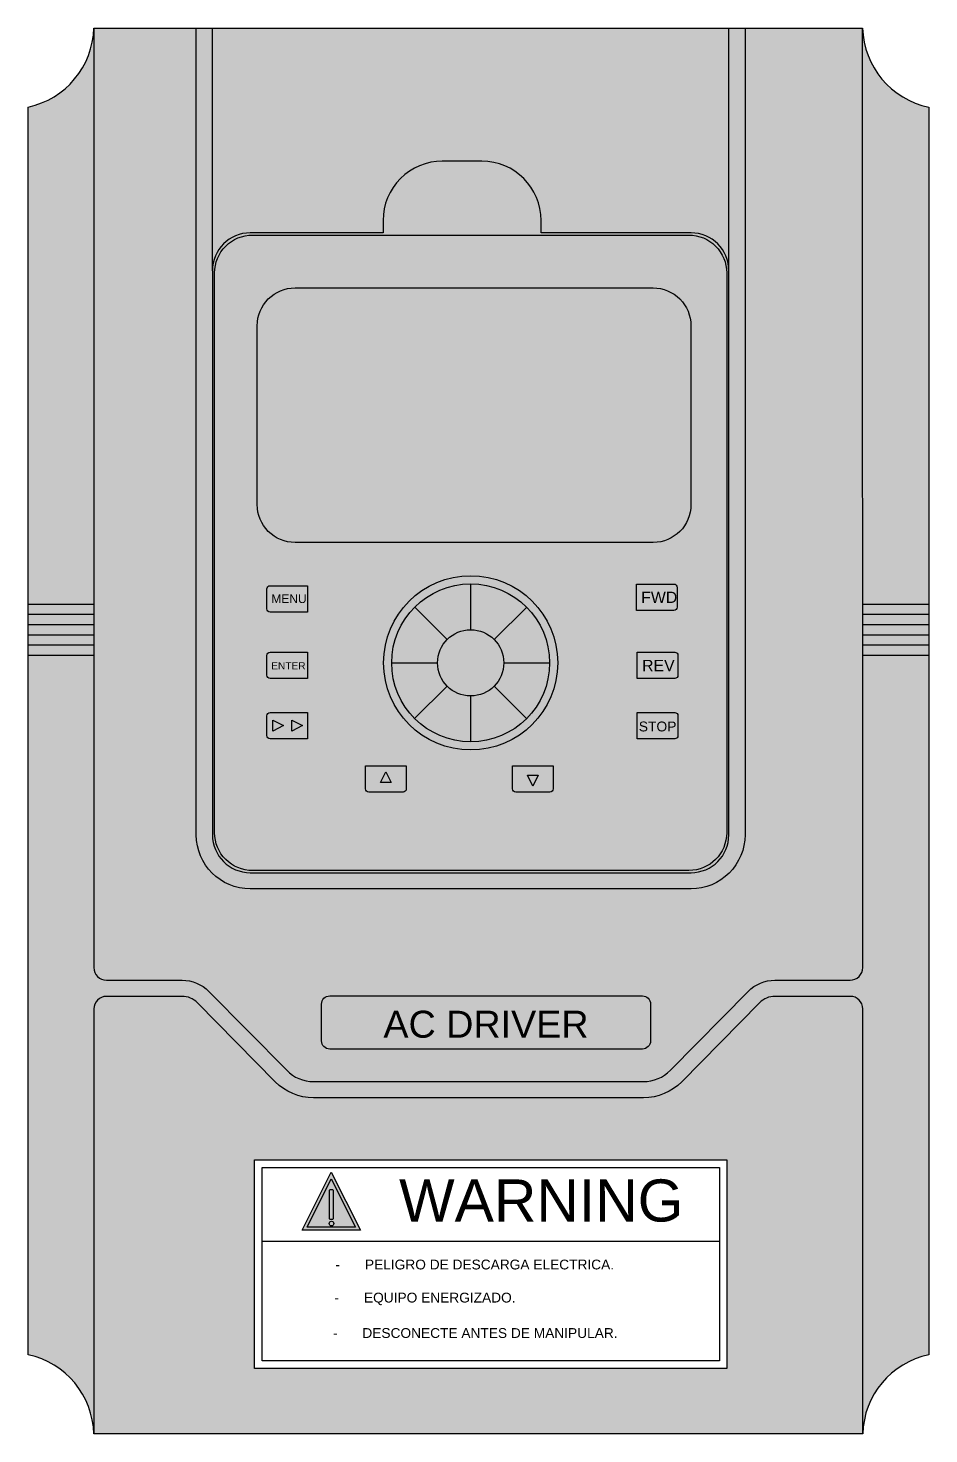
# Model space of a CAD drawing. Header units: millimetres. Extents: x 2499 to 4503, y 2704 to 3691.
# Drawn here: x 2546.2 to 2663.8, y 2984.9 to 3168.5 of the extents above; entities that cross this region are included whole.
import ezdxf

# ---------------------------------------------------------------- set-up
doc = ezdxf.new("R2010")
doc.units = ezdxf.units.MM
doc.layers.add('Imágenes', color=250, linetype='Continuous')
doc.styles.get("Standard").update_dxf_attribs({"font": 'arial.ttf'})

# ---------------------------------------------------------------- blocks, each defined once
blk = doc.blocks.new('VARIADOR')
h = blk.add_hatch(color=252)
h.dxf.hatch_style = 1
edge = h.paths.add_edge_path()
edge.add_line((-11.4335498956807, 56.13018392500908), (-28.78349075878759, 56.13018392500908))
edge.add_arc((-28.78349075878759, 51.19344641968291), 4.936737505326164, 90, 180)
edge.add_line((-33.72022826411376, 51.19344641968291), (-33.72022826411376, -22.4547881510116))
edge.add_arc((-28.78349075878714, -22.45478815101205), 4.936737505326619, 179.9999999999947, 269.9999999999947)
edge.add_line((-28.78349075878759, -27.39152565633867), (28.78349075878759, -27.39152565633867))
edge.add_arc((28.78349075878714, -22.45478815101205), 4.936737505326619, 270.0000000000053, 360.0000000000053)
edge.add_line((33.72022826411376, -22.4547881510116), (33.72022826411376, 51.19344641968291))
edge.add_arc((28.78349075878759, 51.19344641968291), 4.936737505326164, 0, 90)
edge.add_line((28.78349075878759, 56.13018392500908), (9.198942682158304, 56.13018392500908))
edge.add_line((9.198942682158304, 56.13018392500908), (9.198942682158304, 57.75765702724675))
edge.add_arc((1.467724151389575, 57.7576570272463), 7.731218530768729, 3.370116088020917e-12, 90.00000000000337)
edge.add_line((1.46772415138912, 65.48887555801502), (-3.702331364911515, 65.48887555801502))
edge.add_arc((-3.70233136491197, 57.7576570272463), 7.731218530768729, 89.99999999999663, 179.9999999999966)
edge.add_line((-11.4335498956807, 57.75765702724675), (-11.4335498956807, 56.13018392500908))
at = {"true_color": 0x000000}
h = blk.add_hatch(color=18, dxfattribs=at)
h.dxf.hatch_style = 1
edge = h.paths.add_edge_path()
edge.add_line((-22.93864453202514, 48.94551935783966), (23.83784950890367, 48.94551935783966))
edge.add_arc((23.83784950890413, 44.00878185251395), 4.936737505325709, 5.286437954055145e-12, 90.00000000000529, ccw=False)
edge.add_line((28.77458701422984, 44.0087818525144), (28.77458701422984, 20.65318900432794))
edge.add_arc((23.83784950890413, 20.6531890043284), 4.936737505325709, 269.9999999999947, 359.9999999999947, ccw=False)
edge.add_line((23.83784950890367, 15.71645149900269), (-22.93864453202514, 15.71645149900269))
edge.add_arc((-22.93864453202559, 20.6531890043284), 4.936737505325709, 180.0000000000053, 270.0000000000053, ccw=False)
edge.add_line((-27.8753820373513, 20.65318900432794), (-27.8753820373513, 44.0087818525144))
edge.add_arc((-22.93864453202559, 44.00878185251395), 4.936737505325709, 89.99999999999471, 179.9999999999947, ccw=False)
h = blk.add_hatch(color=18, dxfattribs=at)
h.dxf.hatch_style = 1
edge = h.paths.add_edge_path()
edge.add_line((-22.93864453202514, 48.94551935783966), (23.83784950890367, 48.94551935783966))
edge.add_arc((23.83784950890413, 44.00878185251395), 4.936737505325709, 5.286437954055145e-12, 90.00000000000529, ccw=False)
edge.add_line((28.77458701422984, 44.0087818525144), (28.77458701422984, 20.65318900432794))
edge.add_arc((23.83784950890413, 20.6531890043284), 4.936737505325709, 269.9999999999947, 359.9999999999947, ccw=False)
edge.add_line((23.83784950890367, 15.71645149900269), (-22.93864453202514, 15.71645149900269))
edge.add_arc((-22.93864453202559, 20.6531890043284), 4.936737505325709, 180.0000000000053, 270.0000000000053, ccw=False)
edge.add_line((-27.8753820373513, 20.65318900432794), (-27.8753820373513, 44.0087818525144))
edge.add_arc((-22.93864453202559, 44.00878185251395), 4.936737505325709, 89.99999999999471, 179.9999999999947, ccw=False)
h = blk.add_hatch(color=18, dxfattribs=at)
h.dxf.hatch_style = 1
edge = h.paths.add_edge_path()
edge.add_arc((0, 0), 11.37273728408415, 0, 360)
at = {"true_color": 0xf26722}
h = blk.add_hatch(color=30, dxfattribs=at)
h.dxf.hatch_style = 1
edge = h.paths.add_edge_path()
edge.add_line((-26.18532659237098, 10.06834765849271), (-21.28732273384594, 10.06834765849271))
edge.add_line((-21.28732273384594, 10.06834765849271), (-21.28732273384594, 6.637372568912724))
edge.add_line((-21.28732273384594, 6.637372568912724), (-26.18532659237098, 6.637372568912724))
edge.add_arc((-26.18532659237144, 7.058482961640493), 0.4211103927277691, 180.0000000000618, 270.00000000006185, ccw=False)
edge.add_line((-26.60643698509921, 7.058482961640038), (-26.60643698509921, 9.647237265765398))
edge.add_arc((-26.18532659237144, 9.647237265764943), 0.4211103927277691, 89.99999999993821, 179.9999999999382, ccw=False)
at = {"true_color": 0x58ba48}
h = blk.add_hatch(color=85, dxfattribs=at)
h.dxf.hatch_style = 1
edge = h.paths.add_edge_path()
edge.add_line((21.63957772833965, 10.28336163402855), (26.53758158686287, 10.28336163402855))
edge.add_arc((26.53758158686242, 9.862251241299873), 0.4211103927286786, -6.190248313941993e-11, 89.99999999993821, ccw=False)
edge.add_line((26.95869197959109, 9.862251241299418), (26.95869197959109, 7.273496937175878))
edge.add_arc((26.53758158686242, 7.273496937175423), 0.4211103927286786, -89.9999999999381, 6.178879630169831e-11, ccw=False)
edge.add_line((26.53758158686287, 6.852386544446745), (21.63957772833965, 6.852386544446745))
edge.add_line((21.63957772833965, 6.852386544446745), (21.63957772833965, 10.28336163402855))
h.paths.add_polyline_path([(21.55717280191047, -9.681191305332057), (27.1158403139266, -9.681191305332057), (27.1158403139266, -7.019480328346682), (21.55717280191047, -7.019480328346682)], flags=9)
at = {"true_color": 0xc8c92d}
h = blk.add_hatch(color=52, dxfattribs=at)
h.dxf.hatch_style = 1
edge = h.paths.add_edge_path()
edge.add_line((21.63957772833965, 10.28336163402855), (26.53758158686287, 10.28336163402855))
edge.add_arc((26.53758158686242, 9.862251241299873), 0.4211103927286786, -6.190248313941993e-11, 89.99999999993821, ccw=False)
edge.add_line((26.95869197959109, 9.862251241299418), (26.95869197959109, 7.273496937175878))
edge.add_arc((26.53758158686242, 7.273496937175423), 0.4211103927286786, -89.9999999999381, 6.178879630169831e-11, ccw=False)
edge.add_line((26.53758158686287, 6.852386544446745), (21.63957772833965, 6.852386544446745))
edge.add_line((21.63957772833965, 6.852386544446745), (21.63957772833965, 10.28336163402855))
at = {"true_color": 0x58ba48}
h = blk.add_hatch(color=85, dxfattribs=at)
h.dxf.hatch_style = 1
edge = h.paths.add_edge_path()
edge.add_line((21.63957772833965, 10.28336163402855), (26.53758158686287, 10.28336163402855))
edge.add_arc((26.53758158686242, 9.862251241299873), 0.4211103927286786, -6.190248313941993e-11, 89.99999999993821, ccw=False)
edge.add_line((26.95869197959109, 9.862251241299418), (26.95869197959109, 7.273496937175878))
edge.add_arc((26.53758158686242, 7.273496937175423), 0.4211103927286786, -89.9999999999381, 6.178879630169831e-11, ccw=False)
edge.add_line((26.53758158686287, 6.852386544446745), (21.63957772833965, 6.852386544446745))
edge.add_line((21.63957772833965, 6.852386544446745), (21.63957772833965, 10.28336163402855))
h = blk.add_hatch(color=4)
h.dxf.hatch_style = 1
edge = h.paths.add_edge_path()
edge.add_line((-26.18532659237098, 1.380230013049186), (-21.28732273384594, 1.380230013049186))
edge.add_line((-21.28732273384594, 1.380230013049186), (-21.28732273384594, -2.050745076530802))
edge.add_line((-21.28732273384594, -2.050745076530802), (-26.18532659237098, -2.050745076530802))
edge.add_arc((-26.18532659237144, -1.629634683803033), 0.4211103927277691, 180.0000000000618, 270.00000000006185, ccw=False)
edge.add_line((-26.60643698509921, -1.629634683803488), (-26.60643698509921, 0.9591196203218715))
edge.add_arc((-26.18532659237144, 0.9591196203214167), 0.4211103927277691, 89.99999999993821, 179.9999999999382, ccw=False)
at = {"true_color": 0xc8c92d}
h = blk.add_hatch(color=52, dxfattribs=at)
h.dxf.hatch_style = 1
edge = h.paths.add_edge_path()
edge.add_line((21.75534006540329, 1.380230013049186), (26.65334392392833, 1.380230013049186))
edge.add_arc((26.65334392392879, 0.9591196203214167), 0.4211103927277691, 6.178879630169831e-11, 90.0000000000619, ccw=False)
edge.add_line((27.07445431665656, 0.9591196203218715), (27.07445431665656, -1.629634683803488))
edge.add_arc((26.65334392392879, -1.629634683803033), 0.4211103927277691, 269.9999999999381, 359.9999999999381, ccw=False)
edge.add_line((26.65334392392833, -2.050745076530802), (21.75534006540329, -2.050745076530802))
edge.add_line((21.75534006540329, -2.050745076530802), (21.75534006540329, 1.380230013049186))
at = {"true_color": 0xf7abae}
h = blk.add_hatch(color=241, dxfattribs=at)
h.dxf.hatch_style = 1
edge = h.paths.add_edge_path()
edge.add_line((-26.18532659237098, -6.477813840373528), (-21.28732273384594, -6.477813840373528))
edge.add_line((-21.28732273384594, -6.477813840373528), (-21.28732273384594, -9.908788929952607))
edge.add_line((-21.28732273384594, -9.908788929952607), (-26.18532659237098, -9.908788929952607))
edge.add_arc((-26.18532659237189, -9.487678537225293), 0.4211103927273143, 180.0000000001237, 270.00000000012375, ccw=False)
edge.add_line((-26.60643698509921, -9.487678537226202), (-26.60643698509921, -6.898924233099933))
edge.add_arc((-26.18532659237189, -6.898924233100843), 0.4211103927273143, 89.99999999987631, 179.9999999998763, ccw=False)
at = {"true_color": 0xed1f24}
h = blk.add_hatch(color=240, dxfattribs=at)
h.dxf.hatch_style = 1
edge = h.paths.add_edge_path()
edge.add_line((21.75534006540329, -6.477813840373528), (26.65334392392833, -6.477813840373528))
edge.add_arc((26.65334392392924, -6.898924233100843), 0.4211103927273143, 1.2369127944111824e-10, 90.00000000012369, ccw=False)
edge.add_line((27.07445431665656, -6.898924233099933), (27.07445431665656, -9.487678537226202))
edge.add_arc((26.65334392392924, -9.487678537225293), 0.4211103927273143, 269.99999999987625, 359.99999999987625, ccw=False)
edge.add_line((26.65334392392833, -9.908788929952607), (21.75534006540329, -9.908788929952607))
edge.add_line((21.75534006540329, -9.908788929952607), (21.75534006540329, -6.477813840373528))
h = blk.add_hatch(color=7)
h.dxf.hatch_style = 1
h.paths.add_polyline_path([(-24.44020785394241, -8.193301385163068), (-25.84927747479924, -8.897836195590571), (-25.84927747479924, -7.488766574734655)])
h.paths.add_polyline_path([(-21.94289130606558, -8.193301385163068), (-23.3519609269224, -8.897836195590571), (-23.3519609269224, -7.488766574734655)])
h = blk.add_hatch(color=7)
h.dxf.hatch_style = 1
edge = h.paths.add_edge_path()
edge.add_line((-13.72901490460208, -13.44408014015971), (-8.409900653348814, -13.44408014015971))
edge.add_line((-8.409900653348814, -13.44408014015971), (-8.409900653348814, -16.45394483701239))
edge.add_arc((-8.831011046077037, -16.45394483701239), 0.4211103927282238, -90, 0, ccw=False)
edge.add_line((-8.831011046077037, -16.87505522974061), (-13.30790451187386, -16.87505522974061))
edge.add_arc((-13.30790451187386, -16.45394483701239), 0.4211103927282238, 180, 270, ccw=False)
edge.add_line((-13.72901490460208, -16.45394483701239), (-13.72901490460208, -13.44408014015971))
edge = h.paths.add_edge_path()
edge.add_line((5.46304005787897, -13.44408014015971), (10.78215430913224, -13.44408014015971))
edge.add_line((10.78215430913224, -13.44408014015971), (10.78215430913224, -16.45394483701239))
edge.add_arc((10.36104391640401, -16.45394483701239), 0.4211103927282238, -90, 0, ccw=False)
edge.add_line((10.36104391640401, -16.87505522974061), (5.884150450605375, -16.87505522974061))
edge.add_arc((5.884150450606285, -16.4539448370133), 0.4211103927273143, 179.9999999998763, 269.99999999987625, ccw=False)
edge.add_line((5.46304005787897, -16.45394483701239), (5.46304005787897, -13.44408014015971))
at = {"true_color": 0x000000}
h = blk.add_hatch(color=18, dxfattribs=at)
h.dxf.hatch_style = 1
h.paths.add_polyline_path([(-11.06945777897454, -14.21339730279578), (-10.36492296854522, -15.62246692365352), (-11.77399258940386, -15.62246692365352)])
h.paths.add_polyline_path([(8.122597183504695, -16.09215679727095), (7.418062373077191, -14.68308717641503), (8.827131993934017, -14.68308717641503)])
h = blk.add_hatch(color=7)
h.dxf.hatch_style = 1
edge = h.paths.add_edge_path()
edge.add_line((-18.40892650306887, -43.47359339893683), (22.43721159687448, -43.47359339893683))
edge.add_arc((22.43721159687402, -44.53571991477247), 1.062126515835644, -2.461320036672987e-11, 89.9999999999755, ccw=False)
edge.add_line((23.49933811270967, -44.53571991477293), (23.49933811270967, -49.34912682199592))
edge.add_arc((22.43721159687448, -49.34912682199592), 1.062126515835189, -90, 0, ccw=False)
edge.add_line((22.43721159687448, -50.41125333783111), (-18.40892650306887, -50.41125333783111))
edge.add_arc((-18.40892650306887, -49.34912682199592), 1.062126515835189, 180, 270, ccw=False)
edge.add_line((-19.47105301890406, -49.34912682199592), (-19.47105301890406, -44.53571991477293))
edge.add_arc((-18.40892650306841, -44.53571991477247), 1.062126515835644, 90.0000000000245, 180.0000000000245, ccw=False)
h = blk.add_hatch(color=18, dxfattribs=at)
h.dxf.hatch_style = 1
h.paths.add_polyline_path([(-18.19784507179611, -66.4825150828965), (-14.4075964321928, -74.06301236210402), (-21.98809371139942, -74.06301236210402)])
at = {"true_color": 0xf4ee51}
h = blk.add_hatch(color=41, dxfattribs=at)
h.dxf.hatch_style = 1
h.paths.add_polyline_path([(-18.19784507179611, -67.35414228672744), (-15.03831180198904, -73.6732088263434), (-21.357378341605, -73.6732088263434)])
at = {"true_color": 0x000000}
h = blk.add_hatch(color=18, dxfattribs=at)
h.dxf.hatch_style = 1
edge = h.paths.add_edge_path()
edge.add_line((-18.34448371454346, -68.72938629709097), (-18.06633126164161, -68.72938629709097))
edge.add_arc((-18.06633126164161, -68.8246498387598), 0.09526354166882811, 0, 90, ccw=False)
edge.add_line((-17.97106771997278, -68.8246498387598), (-17.97106771997278, -72.59164354326003))
edge.add_arc((-18.06633126164161, -72.59164354326003), 0.09526354166882811, -90, 0, ccw=False)
edge.add_line((-18.06633126164161, -72.68690708492886), (-18.34448371454346, -72.68690708492886))
edge.add_arc((-18.34448371454346, -72.59164354326003), 0.09526354166882811, 180, 270, ccw=False)
edge.add_line((-18.43974725621229, -72.59164354326003), (-18.43974725621229, -68.8246498387598))
edge.add_arc((-18.34448371454346, -68.8246498387598), 0.09526354166882811, 90, 180, ccw=False)
edge = h.paths.add_edge_path()
edge.add_arc((-18.17401925825834, -73.1974705615703), 0.302630234544342, 0, 360)
at = {"layer": 'Imágenes', "transparency": 33554681}
h = blk.add_hatch(color=9, dxfattribs=at)
h.dxf.hatch_style = 1
h.paths.add_polyline_path([(59.84955845100922, 72.55279187140513), (59.84955845100922, 0.9958426859348037), (51.19758502401328, 0.9958426859348037), (51.20210366397623, -39.78580552579979, -0.4142705193489853), (49.56499892546344, -41.42295469965484), (39.7494807771609, -41.42213354767227, 0.2007632329428803), (36.23391732703203, -42.89301029062881), (26.07992736421056, -53.19261504524775, -0.2007632329464758), (22.56436391401439, -54.66349178820383), (-20.51273945960293, -54.66349178820383, -0.2007632329464537), (-24.02830290979819, -53.19261504524866), (-34.18229287262329, -42.89301029062744, 0.2007632329464542), (-37.69785632281855, -41.42213354767227), (-47.56917213021916, -41.42213354767227, -0.4142135623730996), (-49.20613993243205, -39.78516574545847), (-49.20613993243205, 0.9958426859348037), (-57.79793399659866, 0.9958426859348037), (-57.79793399659866, 72.55279187140513, 0.3455596782573687), (-49.20613993243023, 82.85989478668034), (51.18851442011328, 82.85989478668034), (51.18851615512904, 82.84423590946972, 0.3479727902883576)])
h.paths.add_polyline_path([(-28.78349075878759, 56.13018392500908), (-11.4335498956807, 56.13018392500908), (-11.4335498956807, 57.75765702724675, -0.4142135623730951), (-3.702331364911515, 65.48887555801502), (1.46772415139003, 65.48887555801502, -0.4142135623730951), (9.198942682158304, 57.7576570272463), (9.198942682158304, 56.13018392500908), (28.78349075878759, 56.13018392500908, -0.4142135623730951), (33.72022826411376, 51.19344641968291), (33.72022826411376, -22.45478815101205, -0.4142135623730951), (28.78349075878668, -27.39152565633867), (-28.78349075878759, -27.39152565633867, -0.4142135623730953), (-33.72022826411376, -22.45478815101251), (-33.72022826411376, 51.19344641968337, -0.414213562373095)], flags=16)
h.paths.add_polyline_path([(-28.50167683461677, 55.84837000083735), (28.50167683461677, 55.84837000083735, -0.4142135623730951), (33.43841433994203, 50.91163249551164), (33.43841433994203, -22.17297422684032, -0.4142135623730952), (28.50167683461677, -27.10971173216603), (-28.50167683461677, -27.10971173216603, -0.4142135623730951), (-33.43841433994203, -22.17297422684032), (-33.43841433994203, 50.91163249551164, -0.4142135623730953)], flags=0)
h.paths.add_polyline_path([(-22.93864453202514, 48.94551935783966), (23.83784950890367, 48.94551935783966, -0.4142135623730951), (28.77458701422984, 44.00878185251395), (28.77458701422984, 20.6531890043284, -0.4142135623730952), (23.83784950890367, 15.71645149900269), (-22.93864453202514, 15.71645149900269, -0.4142135623730951), (-27.8753820373513, 20.6531890043284), (-27.8753820373513, 44.00878185251395, -0.4142135623730954)], flags=0)
h.paths.add_polyline_path([(-26.18532659237098, 10.06834765849271), (-21.28732273384594, 10.06834765849271), (-21.28732273384594, 6.637372568912724), (-26.18532659237098, 6.637372568912724, -0.4142135623730951), (-26.60643698509921, 7.058482961640493), (-26.60643698509921, 9.647237265764943, -0.4142135623734101)], flags=0)
h.paths.add_polyline_path([(11.37273728408491, 0, -1), (-11.372737284084, 0, -1)], flags=0)
h.paths.add_polyline_path([(-26.18532659237098, 1.380230013049186), (-21.28732273384594, 1.380230013049186), (-21.28732273384594, -2.050745076530802), (-26.18532659237098, -2.050745076530802, -0.4142135623730951), (-26.60643698509921, -1.629634683803033), (-26.60643698509921, 0.9591196203214167, -0.4142135623734127)], flags=0)
h.paths.add_polyline_path([(10.30911931744595, 0, -1), (-10.30911931744504, 0, -1)], flags=0)
h.paths.add_polyline_path([(4.327389179799866, 0, -1), (-4.327389179799866, 0, -1)], flags=0)
h.paths.add_polyline_path([(-26.18532659237098, -6.477813840373528), (-21.28732273384594, -6.477813840373528), (-21.28732273384594, -9.908788929952607), (-26.18532659237098, -9.908788929952607, -0.414213562373095), (-26.60643698509921, -9.487678537225293), (-26.60643698509921, -6.898924233100843, -0.4142135623737277)], flags=0)
h.paths.add_polyline_path([(-25.84927747479924, -7.488766574734655), (-24.44020785394241, -8.193301385163068), (-25.84927747479924, -8.897836195590571)], flags=0)
h.paths.add_polyline_path([(-23.3519609269224, -7.488766574734655), (-21.94289130606558, -8.193301385163068), (-23.3519609269224, -8.897836195590571)], flags=0)
h.paths.add_polyline_path([(21.63957772833965, 10.28336163402855), (26.53758158686287, 10.28336163402855, -0.4142135623730951), (26.95869197959109, 9.862251241299873), (26.95869197959109, 7.273496937175423, -0.4142135623730951), (26.53758158686287, 6.852386544446745), (21.63957772833965, 6.852386544446745)], flags=0)
h.paths.add_polyline_path([(-13.72901490460208, -13.44408014015971), (-8.409900653348814, -13.44408014015971), (-8.409900653348814, -16.45394483701239, -0.4142135623730951), (-8.831011046077037, -16.87505522974061), (-13.30790451187386, -16.87505522974061, -0.4142135623730951), (-13.72901490460208, -16.45394483701284)], flags=0)
h.paths.add_polyline_path([(-11.06945777897454, -14.21339730279578), (-10.36492296854522, -15.62246692365352), (-11.77399258940386, -15.62246692365352)], flags=0)
h.paths.add_polyline_path([(21.75534006540329, 1.380230013049186), (26.65334392392833, 1.380230013049186, -0.4142135623730951), (27.07445431665656, 0.9591196203218715), (27.07445431665656, -1.629634683803488, -0.4142135623730951), (26.65334392392833, -2.050745076530802), (21.75534006540329, -2.050745076530802)], flags=0)
h.paths.add_polyline_path([(5.46304005787897, -13.44408014015971), (10.78215430913224, -13.44408014015971), (10.78215430913224, -16.45394483701193, -0.4142135623730951), (10.36104391640401, -16.87505522974061), (5.884150450607194, -16.87505522974061, -0.4142135623730951), (5.46304005787897, -16.4539448370133)], flags=0)
h.paths.add_polyline_path([(7.418062373077191, -14.68308717641503), (8.827131993934017, -14.68308717641503), (8.122597183504695, -16.09215679727095)], flags=0)
h.paths.add_polyline_path([(21.75534006540329, -6.477813840373528), (26.65334392392924, -6.477813840373528, -0.4142135623730951), (27.07445431665656, -6.898924233100388), (27.07445431665656, -9.487678537225747, -0.4142135623730951), (26.65334392392924, -9.908788929952607), (21.75534006540329, -9.908788929952607)], flags=0)
h.paths.add_polyline_path([(-18.40892650306887, -43.47359339893683), (22.43721159687448, -43.47359339893683, -0.4142135623730951), (23.49933811270967, -44.53571991477202), (23.49933811270967, -49.34912682199638, -0.4142135623730951), (22.43721159687448, -50.41125333783111), (-18.40892650306887, -50.41125333783111, -0.4142135623730951), (-19.47105301890406, -49.34912682199638), (-19.47105301890406, -44.53571991477202, -0.4142135623728443)], flags=16)
h.paths.add_polyline_path([(21.732104387449, 7.005619179819405), (27.18666766131082, 7.005619179819405), (27.18666766131082, 10.05940636483319), (21.732104387449, 10.05940636483319)], flags=8)
h.paths.add_polyline_path([(-26.38452650574891, -1.377312641000572), (-21.42790378808604, -1.377312641000572), (-21.42790378808604, 0.5739457939821477), (-26.38452650574891, 0.5739457939821477)], flags=8)
h.paths.add_polyline_path([(-26.42502440055523, 7.196335605570312), (-21.25422017534765, 7.196335605570312), (-21.25422017534765, 9.506109310191732), (-26.42502440055523, 9.506109310191732)], flags=8)
h.paths.add_polyline_path([(21.55717280191129, -9.68119130533205), (27.11584031392704, -9.68119130533205), (27.11584031392704, -7.019480328346617), (21.55717280191129, -7.019480328346617)], flags=8)
h.paths.add_polyline_path([(21.85494269614355, -1.897512441158142), (26.8526003733059, -1.897512441158142), (26.8526003733059, 1.156274743855647), (21.85494269614355, 1.156274743855647)], flags=8)
h.paths.add_polyline_path([(-12.28179430507589, -50.91596577880273), (16.28406458432619, -50.91596577880273), (16.28406458432619, -43.65675819932085), (-12.28179430507589, -43.65675819932085)], flags=24)
h = blk.add_hatch(color=8, dxfattribs=at)
h.dxf.hatch_style = 1
h.paths.add_polyline_path([(-49.20613993243205, 0.9958426859348037), (-57.79793399659866, 0.9958426859348037), (-57.79793399659866, -90.32934200449017, -0.346019414981095), (-49.20613993243387, -100.6529334150846), (-49.20613993243205, -45.17270578117223, -0.4142135623730896), (-47.56917213021734, -43.53573797895751), (-37.69785632281855, -43.53573797895751, -0.2007632329464539), (-35.68743882757371, -44.37687664115992), (-25.5334488647477, -54.6764813957825, 0.2007632329464537), (-20.5127394596002, -56.77709621949089), (22.56436391401076, -56.77709621949089, 0.2007632329464427), (27.58507331915825, -54.6764813957825), (37.73906328198427, -44.37687664116038, -0.2007056002167156), (39.74885516633094, -43.53573804827556), (49.56555122679947, -43.53465035032514, -0.4142135623731436), (51.20270039633579, -45.17143676512205), (51.2088477915222, -100.6529334150846, -0.3480021775366599), (59.84955845100922, -90.32934200448835), (59.84955845100922, 0.9958426859348037), (51.19758502401328, 0.9958426859348037), (51.20210366397623, -39.78580552579979, -0.4142705193489853), (49.56499892546344, -41.42295469965484), (39.74948077724548, -41.42213354767227, 0.2007632329473671), (36.23391732703203, -42.89301029062881), (26.07992736421056, -53.19261504524775, -0.2007632329464768), (22.56436391401439, -54.66349178820383), (-20.51273945960293, -54.66349178820383, -0.2007632329464537), (-24.02830290979819, -53.19261504524866), (-34.18229287262329, -42.89301029062744, 0.2007632329464535), (-37.69785632281855, -41.42213354767227), (-47.56917213021916, -41.42213354767227, -0.4142135623730998), (-49.20613993243205, -39.78516574545847)])
h = blk.add_hatch(color=9, dxfattribs=at)
h.dxf.hatch_style = 1
h.paths.add_polyline_path([(51.20270039633579, -45.17143676512205, 0.4142135623731441), (49.56555122679947, -43.53465035032514), (39.74885516630275, -43.53573804827556, 0.2007056002141091), (37.73906328198427, -44.37687664116038), (27.58507331915825, -54.6764813957825, -0.2007632329464422), (22.56436391401076, -56.77709621949089), (-20.5127394596002, -56.77709621949089, -0.2007632329464539), (-25.5334488647477, -54.6764813957825), (-35.68743882757371, -44.37687664115992, 0.2007632329464537), (-37.69785632281855, -43.53573797895751), (-47.56917213021734, -43.53573797895751, 0.4142135623730906), (-49.20613993243205, -45.17270578117223), (-49.20613993243387, -100.6529334150846), (51.2088477915222, -100.6529334150846)])
h.paths.add_polyline_path([(-28.22362245916702, -64.87325152874018), (33.47722316531326, -64.87325152874018), (33.47722316531326, -92.12471326230661), (-28.22362245916702, -92.12471326230661)], flags=16)
h.paths.add_polyline_path([(-27.23727372456779, -65.85960026333942), (32.49087443071221, -65.85960026333942), (32.49087443071221, -91.13836452770738), (-27.23727372456779, -91.13836452770738)], flags=0)
h.paths.add_polyline_path([(-21.98809371139942, -74.06301236210402), (-18.19784507179611, -66.4825150828965), (-14.4075964321928, -74.06301236210402)], flags=0)
h.paths.add_polyline_path([(-21.357378341605, -73.6732088263434), (-18.19784507179611, -67.35414228672744), (-15.03831180198904, -73.6732088263434)], flags=0)
h.paths.add_polyline_path([(-17.87138902371407, -73.1974705615703, -1), (-18.47664949280261, -73.1974705615703, -1)], flags=0)
h.paths.add_polyline_path([(-18.43974725621229, -68.72938629709097), (-17.97106771997278, -68.72938629709097), (-17.97106771997278, -72.68690708492886), (-18.43974725621229, -72.68690708492886)], flags=0)
h.paths.add_polyline_path([(-18.15640686866209, -84.2278170832783), (6.04743037823755, -84.2278170832783), (6.04743037823755, -81.58611065158311), (-18.15640686866209, -81.58611065158311)], flags=8)
h.paths.add_polyline_path([(-18.02732256521267, -79.90866137098737), (18.91984067608973, -79.90866137098737), (18.91984067608973, -77.26695493929219), (-18.02732256521267, -77.26695493929219)], flags=8)
h.paths.add_polyline_path([(-18.36682943422693, -88.85097494463707), (19.37433229763519, -88.85097494463707), (19.37433229763519, -86.20926851294189), (-18.36682943422693, -86.20926851294189)], flags=8)
h.paths.add_polyline_path([(-10.81019183835542, -76.03292374427247), (29.07668250548522, -76.03292374427247), (29.07668250548522, -64.69831294634787), (-10.81019183835542, -64.69831294634787)], flags=24)
for p, q in [((-33.72022826411376, 51.193446419682), (-33.72022826411376, 82.85989478668034)), ((33.72022826411376, 51.193446419682), (33.72022826411376, 82.85989478668034)), ((0, 10.30911931744504), (0, 4.327389179798956)), ((-57.79867326667591, 7.667906068320008), (-49.20613993243205, 7.667906068320008)), ((51.1968457539424, 7.667906068320008), (59.84955845100922, 7.667906068320008)), ((-57.79867326667591, 6.333493391842239), (-49.20613993243205, 6.333493391842239)), ((-7.29736413543651, 7.281924043561048), (-3.06316510929355, 3.056683926521146)), ((7.323497309342201, 7.255641133723657), (3.074134854672593, 3.045651327504856)), ((51.1968457539424, 6.333493391842239), (59.84955845100922, 6.333493391842239)), ((-57.79867326667591, 4.999080715364471), (-49.20613993243205, 4.999080715364471)), ((51.1968457539424, 4.999080715364471), (59.84955845100922, 4.999080715364471)), ((-57.79867326667591, 3.664668038888522), (-49.20613993243205, 3.664668038888522)), ((-57.79867326667591, 2.330255362412572), (-49.20613993243205, 2.330255362412572)), ((51.1968457539424, 3.664668038888522), (59.84955845100922, 3.664668038888522)), ((51.1968457539424, 2.330255362412572), (59.84955845100922, 2.330255362412572)), ((-57.79867326667591, 0.9958426859348037), (-49.20613993243205, 0.9958426859348037)), ((-10.30911931744595, 0), (-4.327389179799866, -1.818989403545856e-12)), ((4.327389179799866, 0), (10.30911931744413, 0)), ((51.1968457539424, 0.9958426859348037), (59.84955845100922, 0.9958426859348037)), ((-3.074134854672593, -3.045651327505766), (-7.323497309342201, -7.255641133723657)), ((3.06316510929355, -3.056683926522965), (7.297364135434691, -7.281924043561048)), ((0, -4.327389179799866), (0, -10.30911931744595)), ((-27.23727372456779, -75.5072812140661), (32.49087443071221, -75.5072812140661))]:
    blk.add_line(p, q)
for points in [[(51.1880599565884, 82.85989478668034, 0.3483781051820141), (59.84955845100922, 72.55279187140513), (59.84955845100922, -90.32934200448835, 0.3480021775366605), (51.2088477915222, -100.6529334150846), (51.20270039633579, -45.17143676512205, 0.4142135623730474), (49.56555122680038, -43.53465035032514), (39.74948077722911, -43.53573797895751, 0.2007632329464154), (37.73906328198427, -44.37687664116038), (27.58507331916007, -54.67648139578068, -0.2007632329464579), (22.56436391401257, -56.77709621949089), (-20.51273945960202, -56.77709621949089, -0.2007632329464582), (-25.53344886474952, -54.67648139578068), (-35.68743882757371, -44.37687664116038, 0.2007632329464146), (-37.69785632281673, -43.53573797895751), (-47.56917213021734, -43.53573797895751, 0.4142135623730933), (-49.20613993243205, -45.17270578117223), (-49.20613993243387, -100.6529334150846, 0.3460194149810947), (-57.79793399659866, -90.32934200449017), (-57.79793399659866, 72.55279187140513, 0.3455596782573687), (-49.20613993243023, 82.85989478668034), (-49.20613993243205, -39.78516574545938, 0.4142135623730981), (-47.56917213021734, -41.42213354767227), (-37.69785632281673, -41.42213354767227, -0.2007632329464515), (-34.18229287262329, -42.8930102906279), (-24.02830290979728, -53.19261504524911, 0.200763232946452), (-20.51273945960202, -54.66349178820383), (22.56436391401257, -54.66349178820383, 0.2007632329464515), (26.07992736420965, -53.19261504524911), (36.23391732703203, -42.8930102906279, -0.2007632329464519), (39.74948077722911, -41.42213354767227), (49.56499892546344, -41.42295469965484, 0.4142705193490007), (51.20210366397623, -39.78580552579933), (51.18851442011328, 82.85989478668034)], [(35.83383269539991, 82.85989478668034), (35.83383269539809, -22.4547881510116, -0.414213562373082), (28.78349075878759, -29.505130087623), (-28.78349075878759, -29.505130087623, -0.414213562373042), (-35.83383269539991, -22.4547881510116), (-35.83383269539991, 82.85989478668034)]]:
    blk.add_lwpolyline(points, format="xyb")
for points in [[(-49.20661176862632, 82.85989478668034), (51.18853179278267, 82.85989478668034)], [(51.2088477915222, -100.6529334150846), (-49.20613993243387, -100.6529334150846)]]:
    blk.add_lwpolyline(points)
for points in [[(-11.4335498956807, 56.13018392500908), (-28.78349075878759, 56.13018392500908, 0.414213562373095), (-33.72022826411376, 51.19344641968291), (-33.72022826411376, -22.4547881510116, 0.414213562373095), (-28.78349075878759, -27.39152565633867), (28.78349075878759, -27.39152565633867, 0.414213562373095), (33.72022826411376, -22.4547881510116), (33.72022826411376, 51.19344641968291, 0.414213562373095), (28.78349075878759, 56.13018392500908), (9.198942682158304, 56.13018392500908), (9.198942682158304, 57.75765702724675, 0.414213562373095), (1.46772415138912, 65.48887555801502), (-3.702331364911515, 65.48887555801502, 0.414213562373095), (-11.4335498956807, 57.75765702724675)], [(-28.50167683461586, 55.84837000083735), (28.50167683461586, 55.84837000083735, -0.414213562373095), (33.43841433994203, 50.91163249551209), (33.43841433994203, -22.17297422684078, -0.414213562373095), (28.50167683461586, -27.10971173216603), (-28.50167683461586, -27.10971173216603, -0.414213562373095), (-33.43841433994203, -22.17297422684078), (-33.43841433994203, 50.91163249551209, -0.414213562373095)], [(-22.93864453202514, 48.94551935783966), (23.83784950890367, 48.94551935783966, -0.414213562373095), (28.77458701422984, 44.0087818525144), (28.77458701422984, 20.65318900432794, -0.414213562373095), (23.83784950890367, 15.71645149900269), (-22.93864453202514, 15.71645149900269, -0.414213562373095), (-27.8753820373513, 20.65318900432794), (-27.8753820373513, 44.0087818525144, -0.414213562373095)], [(-26.18532659237098, 10.06834765849271), (-21.28732273384594, 10.06834765849271), (-21.28732273384594, 6.637372568912724), (-26.18532659237098, 6.637372568912724, -0.414213562373095), (-26.60643698509921, 7.058482961640038), (-26.60643698509921, 9.647237265765398, -0.414213562373095)], [(21.63957772833965, 10.28336163402855), (26.53758158686287, 10.28336163402855, -0.414213562373095), (26.95869197959109, 9.862251241299418), (26.95869197959109, 7.273496937175878, -0.414213562373095), (26.53758158686287, 6.852386544446745), (21.63957772833965, 6.852386544446745)], [(-26.18532659237098, 1.380230013049186), (-21.28732273384594, 1.380230013049186), (-21.28732273384594, -2.050745076530802), (-26.18532659237098, -2.050745076530802, -0.414213562373095), (-26.60643698509921, -1.629634683803488), (-26.60643698509921, 0.9591196203218715, -0.414213562373095)], [(21.75534006540329, 1.380230013049186), (26.65334392392833, 1.380230013049186, -0.414213562373095), (27.07445431665656, 0.9591196203218715), (27.07445431665656, -1.629634683803488, -0.414213562373095), (26.65334392392833, -2.050745076530802), (21.75534006540329, -2.050745076530802)], [(-26.18532659237098, -6.477813840373528), (-21.28732273384594, -6.477813840373528), (-21.28732273384594, -9.908788929952607), (-26.18532659237098, -9.908788929952607, -0.414213562373095), (-26.60643698509921, -9.487678537226202), (-26.60643698509921, -6.898924233099933, -0.414213562373095)], [(21.75534006540329, -6.477813840373528), (26.65334392392833, -6.477813840373528, -0.414213562373095), (27.07445431665656, -6.898924233099933), (27.07445431665656, -9.487678537226202, -0.414213562373095), (26.65334392392833, -9.908788929952607), (21.75534006540329, -9.908788929952607)], [(-13.72901490460208, -13.44408014015971), (-8.409900653348814, -13.44408014015971), (-8.409900653348814, -16.45394483701239, -0.414213562373095), (-8.831011046077037, -16.87505522974061), (-13.30790451187386, -16.87505522974061, -0.414213562373095), (-13.72901490460208, -16.45394483701239)], [(5.46304005787897, -13.44408014015971), (10.78215430913224, -13.44408014015971), (10.78215430913224, -16.45394483701239, -0.414213562373095), (10.36104391640401, -16.87505522974061), (5.884150450605375, -16.87505522974061, -0.414213562373095), (5.46304005787897, -16.45394483701239)], [(-18.40892650306887, -43.47359339893683), (22.43721159687448, -43.47359339893683, -0.414213562373095), (23.49933811270967, -44.53571991477293), (23.49933811270967, -49.34912682199592, -0.414213562373095), (22.43721159687448, -50.41125333783111), (-18.40892650306887, -50.41125333783111, -0.414213562373095), (-19.47105301890406, -49.34912682199592), (-19.47105301890406, -44.53571991477293, -0.414213562373095)]]:
    blk.add_lwpolyline(points, format="xyb", close=True)
for points in [[(-24.44020785394241, -8.193301385163068), (-25.84927747479924, -8.897836195590571), (-25.84927747479924, -7.488766574734655)], [(-21.94289130606558, -8.193301385163068), (-23.3519609269224, -8.897836195590571), (-23.3519609269224, -7.488766574734655)], [(-11.06945777897454, -14.21339730279578), (-10.36492296854522, -15.62246692365352), (-11.77399258940386, -15.62246692365352)], [(8.122597183504695, -16.09215679727095), (7.418062373077191, -14.68308717641503), (8.827131993934017, -14.68308717641503)], [(-28.22362245916702, -64.87325152874018), (33.47722316531326, -64.87325152874018), (33.47722316531326, -92.12471326230661), (-28.22362245916702, -92.12471326230661)], [(-27.23727372456779, -65.85960026333942), (32.49087443071221, -65.85960026333942), (32.49087443071221, -91.13836452770738), (-27.23727372456779, -91.13836452770738)], [(-18.19784507179611, -67.35414228672744), (-15.03831180198904, -73.6732088263434), (-21.357378341605, -73.6732088263434)]]:
    blk.add_lwpolyline(points, close=True)
at = {"color": 18, "true_color": 0x000000}
blk.add_lwpolyline([(-18.19784507179611, -66.4825150828965), (-14.4075964321928, -74.06301236210402), (-21.98809371139942, -74.06301236210402)], close=True, dxfattribs=at)
blk.add_lwpolyline([(-18.34448371454346, -68.72938629709097), (-18.06633126164161, -68.72938629709097, -0.414213562373095), (-17.97106771997278, -68.8246498387598), (-17.97106771997278, -72.59164354326003, -0.414213562373095), (-18.06633126164161, -72.68690708492886), (-18.34448371454346, -72.68690708492886, -0.414213562373095), (-18.43974725621229, -72.59164354326003), (-18.43974725621229, -68.8246498387598, -0.414213562373095)], format="xyb", close=True, dxfattribs=at)
for radius in [11.37273728408415, 10.30911931744534, 4.327389179799861]:
    blk.add_circle((0, 0), radius)
blk.add_circle((-18.17401925825834, -73.1974705615703), 0.302630234544342, dxfattribs=at)
at = {"attachment_point": 1}
for s, width, gutter_width, insert, char_height in [('FWD', 1.841045521140996, 7.409553150000836, (22.27240536407589, 9.29671770839741), 1.481910630000167), ('MENU', 1.392499960249315, 5.604316866889228, (-26.02859352804808, 8.929239313456492), 1.120863373377845), ('ENTER', 1.176360821717731, 4.734433739962181, (-26.04316931180983, 0.0866156088795833), 0.9468867479924364), ('REV', 1.841045521140996, 7.409553150000836, (22.38816770113954, 0.3935860874198625), 1.481910630000167), ('STOP', 1.604673402520779, 6.458239477425619, (21.96114317031424, -7.661339463313197), 1.291647895485124), ('{\\C41;\\c5369588;WARNING}', 37.43510521732384, 27.5017203405467, (-9.3413073208485, -67.43535319033526), 5.50034406810934)]:
    blk.add_mtext_dynamic_manual_height_columns(s, width=width, gutter_width=gutter_width, heights=[0], dxfattribs=dict(at, insert=insert, char_height=char_height))
at = {"color": 18, "true_color": 0x000000, "insert": (-11.39391704568516, -45.40968502131091), "char_height": 3.522674052142028, "attachment_point": 1}
blk.add_mtext_dynamic_manual_height_columns('AC DRIVER', width=30.37004513634344, gutter_width=17.61337026071014, heights=[0], dxfattribs=at)
at = {"color": 0, "char_height": 1.281940294228685, "attachment_point": 1}
for s, width, insert in [('\\pxi-3,l4,t4;-^IPELIGRO DE DESCARGA ELECTRICA.\\P ', 41.19163654079546, (-18.93193868689013, -77.90399007186079)), ('\\pxi-3,l4,t4;-^IEQUIPO ENERGIZADO.', 41.19163654079546, (-19.06102299033955, -82.22314578415171)), ('\\pxi-3,l4,t4;-^IDESCONECTE ANTES DE MANIPULAR.', 42.35347853413447, (-19.2714455559053, -86.84630364551049))]:
    blk.add_mtext_dynamic_manual_height_columns(s, width=width, gutter_width=6.409701471143424, heights=[0], dxfattribs=dict(at, insert=insert))

msp = doc.modelspace()

# ---------------------------------------------------------------- block references
at = {"layer": 'Imágenes'}
msp.add_blockref('VARIADOR', (2603.95723714234, 3085.595627282872), dxfattribs=at)

doc.saveas('drawing.dxf')
